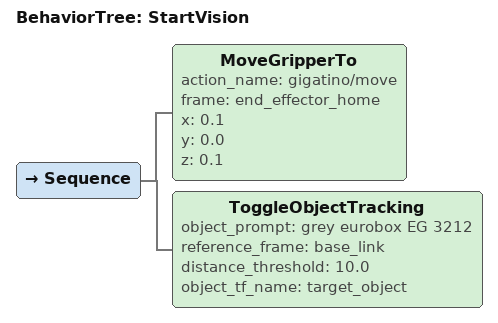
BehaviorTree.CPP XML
<root BTCPP_format="4">
  <BehaviorTree ID="StartVision">
    <Sequence>
      <MoveGripperTo action_name="gigatino/move"
                     frame="end_effector_home"
                     x="0.1"
                     y="0.0"
                     z="0.1"/>
      <ToggleObjectTracking
        object_prompt="grey eurobox EG 3212"
        reference_frame="base_link"
        distance_threshold="10.0"
        object_tf_name="target_object"/>
    </Sequence>
  </BehaviorTree>
</root>
